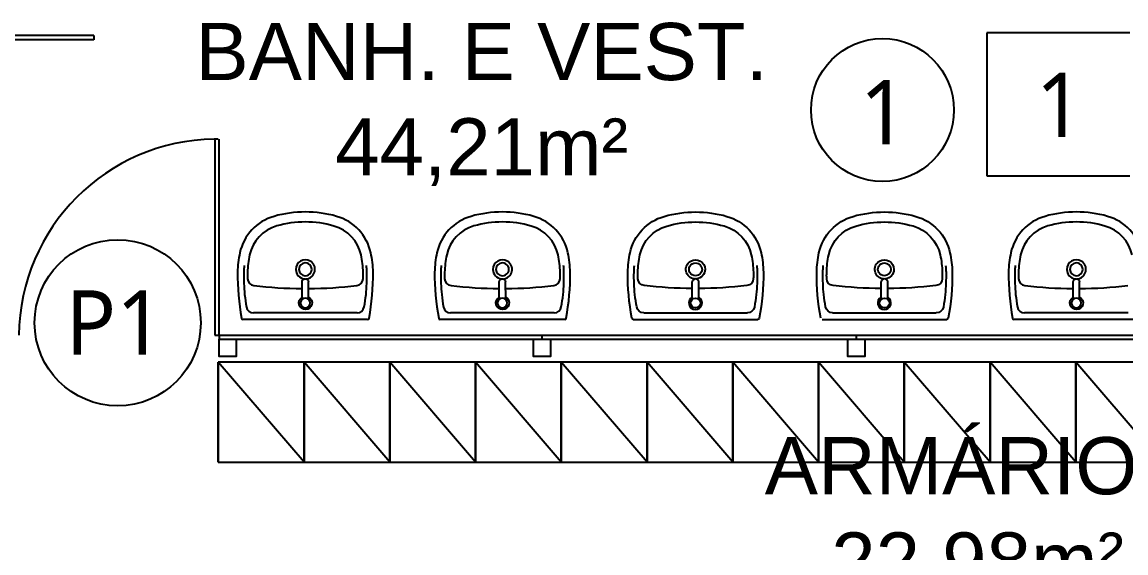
# Model space of a CAD drawing. Header units: millimetres. Extents: x 260 to 453, y 660 to 898.
# Drawn here: x 306.68 to 310.542, y 740.562 to 742.419 of the extents above; entities that cross this region are included whole.
import ezdxf
from ezdxf.enums import TextEntityAlignment as Align

# ---------------------------------------------------------------- set-up
doc = ezdxf.new("R2010")
doc.units = ezdxf.units.MM
doc.linetypes.add('ACAD_ISO10W100', pattern=[18, 12, -3, 0, -3])
doc.linetypes.add('CONTINU', pattern=[0])
for name, color, linetype in [('AR_DIVISÓRIAS', 3, 'Continuous'), ('AR_PORTAS', 254, 'Continuous'), ('AR_SANITÁRIOS', 254, 'Continuous'), ('AR_SIMBOLOS', 1, 'Continuous'), ('CANT-COMPESADO E ESTR MADEIRA', 3, 'Continuous'), ('CANT-MOBILIARIO', 254, 'Continuous'), ('CANT-TEXTO', 2, 'Continuous'), ('TEXT1', 3, 'ACAD_ISO10W100'), ('texto', 2, 'Continuous')]:
    doc.layers.add(name, color=color, linetype=linetype)
doc.styles.add('arial', font='arial.ttf')
doc.styles.add('TREBUCHET', font='trebuc.ttf')

# ---------------------------------------------------------------- blocks, each defined once
blk = doc.blocks.new('TORNEIRA')
at = {"layer": 'AR_SANITÁRIOS'}
for p, q in [((-0.0143, 0.0115), (-0.0739, 0.0116)), ((-0.0134, 0.0116), (-0.0143, 0.0115)), ((-0.0126, 0.0119), (-0.0134, 0.0116)), ((-0.0119, 0.0125), (-0.0126, 0.0119)), ((-0.0143, -0.0115), (-0.0739, -0.0114)), ((-0.0134, -0.0116), (-0.0143, -0.0115)), ((-0.0126, -0.0119), (-0.0134, -0.0116)), ((-0.0119, -0.0125), (-0.0126, -0.0119))]:
    blk.add_line(p, q, dxfattribs=at)
blk.add_circle((0, 0), 0.0172, dxfattribs=at)
for centre, radius, start, end in [((-0.0731, 0.0001), 0.0115, 93.6467, 266.3528), ((0, -0.0004), 0.0231, 208.6544, 148.7899)]:
    blk.add_arc(centre, radius, start, end, dxfattribs=at)

msp = doc.modelspace()

# ---------------------------------------------------------------- linework, layer by layer
at = {"layer": 'AR_DIVISÓRIAS', "ltscale": 0.5}
for p, q in [((306.932, 742.372), (305.922, 742.372)), ((306.932, 742.357), (305.922, 742.357)), ((306.932, 742.372), (306.932, 742.357)), ((307.3695, 741.3245), (307.3695, 741.3095)), ((308.4995, 741.3095), (308.4995, 741.3245)), ((309.5995, 741.3095), (309.5995, 741.3245))]:
    msp.add_line(p, q, dxfattribs=at)
at = {"layer": 'AR_PORTAS'}
for p, q in [((307.367, 742.0095), (307.352, 742.0095)), ((307.3545, 742.0095), (307.3545, 741.3245)), ((307.3695, 741.3245), (307.3695, 742.0095)), ((307.3545, 741.3245), (307.3695, 741.3245))]:
    msp.add_line(p, q, dxfattribs=at)
at = {"layer": 'AR_SANITÁRIOS', "linetype": 'CONTINU'}
for points in [[(307.5619, 741.7396, 0.276984), (307.4423, 741.6119)], [(307.781, 741.7396, 0.139864), (307.5619, 741.7396)], [(307.7717, 741.7058, 0.139853), (307.5715, 741.7059)], [(307.9005, 741.6123, 0.276319), (307.781, 741.7396)], [(308.2514, 741.7396, 0.276984), (308.1318, 741.6119)], [(308.4705, 741.7396, 0.139864), (308.2514, 741.7396)], [(308.4612, 741.7058, 0.139853), (308.261, 741.7059)], [(308.59, 741.6123, 0.276319), (308.4705, 741.7396)], [(308.8077, 741.6123, -0.276319), (308.9272, 741.7396)], [(308.9272, 741.7396, -0.139864), (309.1464, 741.7396)], [(308.9365, 741.7058, -0.139853), (309.1368, 741.7059)], [(309.1464, 741.7396, -0.276984), (309.266, 741.6119)], [(309.4686, 741.6123, -0.276319), (309.5881, 741.7396)], [(309.5881, 741.7396, -0.139864), (309.8072, 741.7396)], [(309.5974, 741.7058, -0.139853), (309.7977, 741.7059)], [(309.8072, 741.7396, -0.276984), (309.9269, 741.6119)], [(310.2594, 741.7396, 0.276984), (310.1398, 741.6119)], [(310.4785, 741.7396, 0.139864), (310.2594, 741.7396)], [(310.4692, 741.7058, 0.139853), (310.269, 741.7059)], [(310.598, 741.6123, 0.276319), (310.4785, 741.7396)], [(307.5715, 741.7059, 0.277076), (307.4765, 741.6045)], [(307.8663, 741.6049, 0.276319), (307.7717, 741.7058)], [(308.261, 741.7059, 0.277076), (308.166, 741.6045)], [(308.5558, 741.6049, 0.276319), (308.4612, 741.7058)], [(308.8419, 741.6049, -0.276319), (308.9365, 741.7058)], [(309.1368, 741.7059, -0.277076), (309.2318, 741.6045)], [(309.5028, 741.6049, -0.276319), (309.5974, 741.7058)], [(309.7977, 741.7059, -0.277076), (309.8927, 741.6045)], [(310.269, 741.7059, 0.277076), (310.174, 741.6045)], [(310.5638, 741.6049, 0.276319), (310.4692, 741.7058)], [(307.4423, 741.6119, 0.048887), (307.4344, 741.5445)], [(307.4765, 741.6045, 0.048888), (307.4693, 741.5438)], [(307.8735, 741.5438, 0.048887), (307.8663, 741.6049)], [(307.9085, 741.5445, 0.048887), (307.9005, 741.6123)], [(308.1318, 741.6119, 0.048887), (308.1239, 741.5445)], [(308.166, 741.6045, 0.048888), (308.1589, 741.5438)], [(308.563, 741.5438, 0.048887), (308.5558, 741.6049)], [(308.598, 741.5445, 0.048887), (308.59, 741.6123)], [(308.7997, 741.5445, -0.048887), (308.8077, 741.6123)], [(308.8347, 741.5438, -0.048887), (308.8419, 741.6049)], [(309.2318, 741.6045, -0.048888), (309.2389, 741.5438)], [(309.266, 741.6119, -0.048887), (309.2739, 741.5445)], [(309.4606, 741.5445, -0.048887), (309.4686, 741.6123)], [(309.4956, 741.5438, -0.048887), (309.5028, 741.6049)], [(309.8927, 741.6045, -0.048888), (309.8998, 741.5438)], [(309.9269, 741.6119, -0.048887), (309.9348, 741.5445)], [(310.1398, 741.6119, 0.048887), (310.1319, 741.5445)], [(310.174, 741.6045, 0.048888), (310.1669, 741.5438)], [(307.4574, 741.5679, 0.018483), (307.4561, 741.5441)], [(307.6748, 741.5207, 0.732073), (307.6885, 741.5831, 0.577355), (307.6383, 741.5541, 0.381944), (307.6681, 741.5208, 0.381944)], [(307.6714, 741.5766, 1), (307.6714, 741.5316)], [(307.6714, 741.5316, 1.015866), (307.6714, 741.5766)], [(307.8868, 741.5438, 0.018428), (307.8855, 741.5679)], [(308.1469, 741.5679, 0.018483), (308.1456, 741.5441)], [(308.3643, 741.5207, 0.732073), (308.378, 741.5831, 0.577355), (308.3278, 741.5541, 0.381944), (308.3576, 741.5208, 0.381944)], [(308.3609, 741.5766, 1), (308.3609, 741.5316)], [(308.3609, 741.5316, 1.015866), (308.3609, 741.5766)], [(308.5763, 741.5438, 0.018428), (308.575, 741.5679)], [(308.8214, 741.5438, -0.018428), (308.8228, 741.5679)], [(309.0334, 741.5207, -0.732073), (309.0197, 741.5831, -0.577355), (309.0699, 741.5541, -0.381944), (309.0402, 741.5208, -0.381944)], [(309.0368, 741.5316, -1.015866), (309.0368, 741.5766)], [(309.0368, 741.5766, -1), (309.0368, 741.5316)], [(309.2508, 741.5679, -0.018483), (309.2522, 741.5441)], [(309.4823, 741.5438, -0.018428), (309.4836, 741.5679)], [(309.6943, 741.5207, -0.732073), (309.6806, 741.5831, -0.577355), (309.7308, 741.5541, -0.381944), (309.7011, 741.5208, -0.381944)], [(309.6977, 741.5316, -1.015866), (309.6977, 741.5766)], [(309.6977, 741.5766, -1), (309.6977, 741.5316)], [(309.9117, 741.5679, -0.018483), (309.913, 741.5441)], [(310.1549, 741.5679, 0.018483), (310.1536, 741.5441)], [(310.3723, 741.5207, 0.732073), (310.3861, 741.5831, 0.577355), (310.3358, 741.5541, 0.381944), (310.3656, 741.5208, 0.381944)], [(310.369, 741.5766, 1), (310.369, 741.5316)], [(310.369, 741.5316, 1.015866), (310.369, 741.5766)], [(307.4344, 741.5445, 0.04972), (307.4486, 741.3831)], [(307.4561, 741.5441, 0.028821), (307.459, 741.466)], [(307.4693, 741.5438, 0.013529), (307.4694, 741.5215)], [(307.8735, 741.5214, 0.013583), (307.8735, 741.5438)], [(307.8838, 741.466, 0.028821), (307.8868, 741.5438)], [(307.8942, 741.3831, 0.049775), (307.9085, 741.5445)], [(308.1239, 741.5445, 0.04972), (308.1381, 741.3831)], [(308.1456, 741.5441, 0.028821), (308.1485, 741.466)], [(308.1589, 741.5438, 0.013529), (308.1589, 741.5215)], [(308.563, 741.5214, 0.013583), (308.563, 741.5438)], [(308.5733, 741.466, 0.028821), (308.5763, 741.5438)], [(308.5838, 741.3831, 0.049775), (308.598, 741.5445)], [(308.814, 741.3831, -0.049775), (308.7997, 741.5445)], [(308.8244, 741.466, -0.028821), (308.8214, 741.5438)], [(308.8347, 741.5214, -0.013583), (308.8347, 741.5438)], [(309.2389, 741.5438, -0.013529), (309.2388, 741.5215)], [(309.2522, 741.5441, -0.028821), (309.2492, 741.466)], [(309.2739, 741.5445, -0.04972), (309.2596, 741.3831)], [(309.4749, 741.3831, -0.049775), (309.4606, 741.5445)], [(309.4853, 741.466, -0.028821), (309.4823, 741.5438)], [(309.4956, 741.5214, -0.013583), (309.4956, 741.5438)], [(309.8998, 741.5438, -0.013529), (309.8997, 741.5215)], [(309.913, 741.5441, -0.028821), (309.9101, 741.466)], [(309.9348, 741.5445, -0.04972), (309.9205, 741.3831)], [(310.1319, 741.5445, 0.04972), (310.1461, 741.3831)], [(310.1536, 741.5441, 0.028821), (310.1566, 741.466)], [(310.1669, 741.5438, 0.013529), (310.1669, 741.5215)], [(307.4694, 741.5215, 0.375975), (307.4916, 741.4972)], [(307.4916, 741.4972, 0.026359), (307.6599, 741.4871, 0.026359)], [(307.6829, 741.4871, 0.026388), (307.8513, 741.4972)], [(307.8513, 741.4972, 0.375441), (307.8735, 741.5214)], [(308.1589, 741.5215, 0.375975), (308.1811, 741.4972)], [(308.1811, 741.4972, 0.026359), (308.3494, 741.4871, 0.026359)], [(308.3724, 741.4871, 0.026388), (308.5408, 741.4972)], [(308.5408, 741.4972, 0.375441), (308.563, 741.5214)], [(308.8569, 741.4972, -0.375441), (308.8347, 741.5214)], [(309.0254, 741.4871, -0.026388), (308.8569, 741.4972)], [(309.2166, 741.4972, -0.026359), (309.0484, 741.4871, -0.026359)], [(309.2388, 741.5215, -0.375975), (309.2166, 741.4972)], [(309.5178, 741.4972, -0.375441), (309.4956, 741.5214)], [(309.6863, 741.4871, -0.026388), (309.5178, 741.4972)], [(309.8775, 741.4972, -0.026359), (309.7093, 741.4871, -0.026359)], [(309.8997, 741.5215, -0.375975), (309.8775, 741.4972)], [(310.1669, 741.5215, 0.375975), (310.1891, 741.4972)], [(310.1891, 741.4972, 0.026359), (310.3574, 741.4871, 0.026359)], [(310.3804, 741.4871, 0.026388), (310.5488, 741.4972)], [(307.459, 741.466, 0.016231), (307.4654, 741.4225)], [(307.8774, 741.4226, 0.0162), (307.8838, 741.466)], [(308.1485, 741.466, 0.016231), (308.1549, 741.4225)], [(308.567, 741.4226, 0.0162), (308.5733, 741.466)], [(308.8308, 741.4226, -0.0162), (308.8244, 741.466)], [(309.2492, 741.466, -0.016231), (309.2428, 741.4225)], [(309.4917, 741.4226, -0.0162), (309.4853, 741.466)], [(309.9101, 741.466, -0.016231), (309.9037, 741.4225)], [(310.1566, 741.466, 0.016231), (310.163, 741.4225)], [(307.4654, 741.4225, 0.362894), (307.49, 741.4021)], [(307.8528, 741.4021, 0.362895), (307.8774, 741.4226)], [(308.1549, 741.4225, 0.362894), (308.1795, 741.4021)], [(308.5424, 741.4021, 0.362895), (308.567, 741.4226)], [(308.8554, 741.4021, -0.362895), (308.8308, 741.4226)], [(309.2428, 741.4225, -0.362894), (309.2182, 741.4021)], [(309.5163, 741.4021, -0.362895), (309.4917, 741.4226)], [(309.9037, 741.4225, -0.362894), (309.8791, 741.4021)], [(310.163, 741.4225, 0.362894), (310.1875, 741.4021)], [(307.4486, 741.3831, 0.360344), (307.4535, 741.3791)], [(307.8893, 741.3791, 0.360282), (307.8942, 741.3831)], [(308.1381, 741.3831, 0.360344), (308.143, 741.3791)], [(308.5789, 741.3791, 0.360282), (308.5838, 741.3831)], [(308.8189, 741.3791, -0.360282), (308.814, 741.3831)], [(309.2596, 741.3831, -0.360344), (309.2547, 741.3791)], [(309.9205, 741.3831, -0.360344), (309.9156, 741.3791)], [(310.1461, 741.3831, 0.360344), (310.151, 741.3791)]]:
    msp.add_lwpolyline(points, format="xyb", dxfattribs=at)
for points in [[(307.8893, 741.3791), (307.4535, 741.3791)], [(307.8528, 741.4021), (307.49, 741.4021)], [(308.5789, 741.3791), (308.143, 741.3791)], [(308.5424, 741.4021), (308.1795, 741.4021)], [(308.8189, 741.3791), (309.2547, 741.3791)], [(308.8554, 741.4021), (309.2182, 741.4021)], [(309.4798, 741.3791), (309.9156, 741.3791)], [(309.5163, 741.4021), (309.8791, 741.4021)], [(310.5869, 741.3791), (310.151, 741.3791)], [(310.5504, 741.4021), (310.1875, 741.4021)]]:
    msp.add_lwpolyline(points, dxfattribs=at)
at = {"layer": 'AR_SIMBOLOS'}
msp.add_circle((307.0149, 741.3674), 0.2906, dxfattribs=at)
at = {"layer": 'CANT-COMPESADO E ESTR MADEIRA', "ltscale": 0.5}
for p, q in [((307.3695, 741.3245), (312.892, 741.3245)), ((307.3695, 741.3095), (312.832, 741.3095))]:
    msp.add_line(p, q, dxfattribs=at)
for points in [[(307.3695, 741.3095), (307.4295, 741.3095), (307.4295, 741.2495), (307.3695, 741.2495)], [(308.4695, 741.3095), (308.5295, 741.3095), (308.5295, 741.2495), (308.4695, 741.2495)], [(309.5695, 741.3095), (309.6295, 741.3095), (309.6295, 741.2495), (309.5695, 741.2495)]]:
    msp.add_lwpolyline(points, close=True, dxfattribs=at)
at = {"layer": 'CANT-COMPESADO E ESTR MADEIRA', "color": 254, "ltscale": 0.5}
msp.add_arc((307.362, 741.317), 0.6926, 90.8299, 179.3795, dxfattribs=at)
at = {"layer": 'CANT-MOBILIARIO', "ltscale": 0.5}
for p, q in [((307.667, 741.2295), (307.367, 741.2295)), ((307.367, 741.2295), (307.367, 740.8795)), ((307.667, 740.8795), (307.367, 741.2295)), ((307.367, 740.8795), (307.367, 741.2295)), ((307.967, 741.2295), (307.667, 741.2295)), ((307.667, 741.2295), (307.667, 740.8795)), ((307.967, 740.8795), (307.667, 741.2295)), ((307.667, 740.8795), (307.667, 741.2295)), ((308.267, 741.2295), (307.967, 741.2295)), ((307.967, 741.2295), (307.967, 740.8795)), ((308.267, 740.8795), (307.967, 741.2295)), ((307.967, 740.8795), (307.967, 741.2295)), ((308.567, 741.2295), (308.267, 741.2295)), ((308.267, 741.2295), (308.267, 740.8795)), ((308.567, 740.8795), (308.267, 741.2295)), ((308.267, 740.8795), (308.267, 741.2295)), ((308.867, 741.2295), (308.567, 741.2295)), ((308.567, 741.2295), (308.567, 740.8795)), ((308.867, 740.8795), (308.567, 741.2295)), ((308.567, 740.8795), (308.567, 741.2295)), ((309.167, 741.2295), (308.867, 741.2295)), ((308.867, 741.2295), (308.867, 740.8795)), ((309.167, 740.8795), (308.867, 741.2295)), ((308.867, 740.8795), (308.867, 741.2295)), ((309.467, 741.2295), (309.167, 741.2295)), ((309.167, 741.2295), (309.167, 740.8795)), ((309.467, 740.8795), (309.167, 741.2295)), ((309.167, 740.8795), (309.167, 741.2295)), ((309.767, 741.2295), (309.467, 741.2295)), ((309.467, 741.2295), (309.467, 740.8795)), ((309.767, 740.8795), (309.467, 741.2295)), ((309.467, 740.8795), (309.467, 741.2295)), ((310.067, 741.2295), (309.767, 741.2295)), ((309.767, 741.2295), (309.767, 740.8795)), ((310.067, 740.8795), (309.767, 741.2295)), ((309.767, 740.8795), (309.767, 741.2295)), ((310.367, 741.2295), (310.067, 741.2295)), ((310.067, 741.2295), (310.067, 740.8795)), ((310.367, 740.8795), (310.067, 741.2295)), ((310.067, 740.8795), (310.067, 741.2295)), ((310.667, 741.2295), (310.367, 741.2295)), ((310.367, 741.2295), (310.367, 740.8795)), ((310.667, 740.8795), (310.367, 741.2295)), ((310.367, 741.2295), (310.367, 740.8795)), ((310.367, 740.8795), (310.367, 741.2295)), ((307.367, 740.8795), (307.667, 740.8795)), ((307.667, 740.8795), (307.967, 740.8795)), ((307.967, 740.8795), (308.267, 740.8795)), ((308.267, 740.8795), (308.567, 740.8795)), ((308.567, 740.8795), (308.867, 740.8795)), ((308.867, 740.8795), (309.167, 740.8795)), ((309.167, 740.8795), (309.467, 740.8795)), ((309.467, 740.8795), (309.767, 740.8795)), ((309.767, 740.8795), (310.067, 740.8795)), ((310.067, 740.8795), (310.367, 740.8795)), ((310.367, 740.8795), (310.667, 740.8795))]:
    msp.add_line(p, q, dxfattribs=at)
at = {"layer": 'TEXT1', "linetype": 'Continuous'}
for p, q in [((310.0559, 742.381), (310.0559, 741.881)), ((310.5559, 742.381), (310.0559, 742.381)), ((310.0559, 741.881), (310.5559, 741.881))]:
    msp.add_line(p, q, dxfattribs=at)
msp.add_circle((309.6907, 742.1115), 0.25, dxfattribs=at)

# ---------------------------------------------------------------- block references
at = {"layer": 'AR_SANITÁRIOS', "linetype": 'CONTINU', "xscale": -1, "rotation": 90}
for p in [(307.6714, 741.4366), (308.3609, 741.4366), (310.369, 741.4366)]:
    msp.add_blockref('TORNEIRA', p, dxfattribs=at)
at = {"layer": 'AR_SANITÁRIOS', "linetype": 'CONTINU', "extrusion": (0, 0, -1), "xscale": -1, "zscale": -1, "rotation": 90}
for p in [(-309.0368, 741.4366), (-309.6977, 741.4366)]:
    msp.add_blockref('TORNEIRA', p, dxfattribs=at)

# ---------------------------------------------------------------- texts
at = {"layer": 'CANT-TEXTO', "style": 'TREBUCHET'}
for s, p in [('1', (310.3105, 742.0166)), ('1', (309.6953, 741.9913)), ('P1', (307.0047, 741.256))]:
    msp.add_text(s, height=0.225, dxfattribs=at).set_placement(p, align=Align.CENTER)
at = {"layer": 'texto', "ltscale": 0.5, "char_height": 0.2, "attachment_point": 8, "style": 'arial'}
for s, insert, width in [('BANH. E VEST.\\P44,21m²', (308.2883, 741.8454), 2.384552), ('ARMÁRIOS\\P22,98m²', (310.0238, 740.3969), 1.616235)]:
    msp.add_mtext(s, dxfattribs=dict(at, insert=insert, width=width))

doc.saveas('drawing.dxf')
